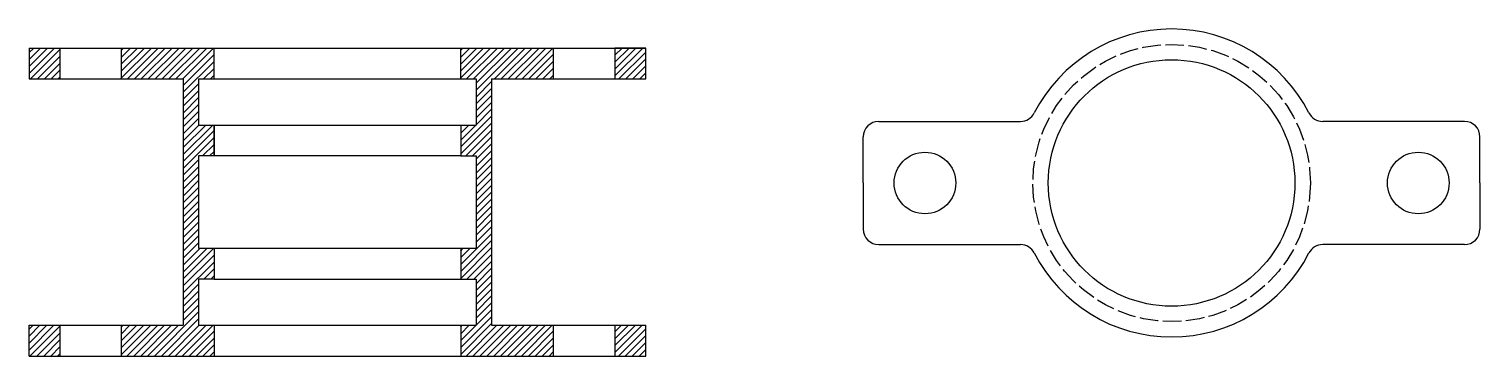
# Model space of a CAD drawing. Header units: millimetres. Extents: x 7.1 to 54.2, y 7.5 to 18.1.
import ezdxf

# ---------------------------------------------------------------- set-up
doc = ezdxf.new("R2010")
doc.units = ezdxf.units.MM
doc.linetypes.add('ACAD_ISO02W100', pattern=[15, 12, -3])
for name, color, linetype in [('Cerc punctat', 3, 'ACAD_ISO02W100'), ('Cercuri', 1, 'Continuous'), ('Contur', 4, 'Continuous'), ('Zona hasurata', 2, 'Continuous')]:
    doc.layers.add(name, color=color, linetype=linetype)

msp = doc.modelspace()

# ---------------------------------------------------------------- hatches: boundary and pattern name
at = {"layer": 'Zona hasurata'}
h = msp.add_hatch(dxfattribs=at)
h.set_pattern_fill('ANSI31', color=256, scale=0.05)
h.set_pattern_definition([(45, (-2.80554, 0), (-0.1122532, 0.1122532), [])])
h.paths.add_polyline_path([(8.12, 17.485), (7.12, 17.485), (7.12, 16.485), (8.12, 16.485)])
h.paths.add_polyline_path([(13.12, 17.485), (10.12, 17.485), (10.12, 16.485), (12.12, 16.485), (12.12, 8.485), (10.12, 8.485), (10.12, 7.485), (13.12, 7.485), (13.12, 8.485), (12.62, 8.485), (12.62, 9.985), (13.12, 9.985), (13.12, 10.985), (12.62, 10.985), (12.62, 13.985), (13.12, 13.985), (13.12, 14.985), (12.62, 14.985), (12.62, 16.485), (13.12, 16.485)])
h.paths.add_polyline_path([(8.12, 8.485), (7.12, 8.485), (7.12, 7.485), (8.12, 7.485)])
h.paths.add_polyline_path([(27.12, 17.485), (26.12, 17.485), (26.12, 16.485), (27.12, 16.485)])
h.paths.add_polyline_path([(24.12, 17.485), (21.12, 17.485), (21.12, 16.485), (21.62, 16.485), (21.62, 14.985), (21.12, 14.985), (21.12, 13.985), (21.62, 13.985), (21.62, 10.985), (21.12, 10.985), (21.12, 9.985), (21.62, 9.985), (21.62, 8.485), (21.12, 8.485), (21.12, 7.485), (24.12, 7.485), (24.12, 8.485), (22.12, 8.485), (22.12, 16.485), (24.12, 16.485)])
h.paths.add_polyline_path([(27.12, 8.485), (26.12, 8.485), (26.12, 7.485), (27.12, 7.485)])

# ---------------------------------------------------------------- linework, layer by layer
at = {"layer": 'Cerc punctat', "ltscale": 0.05}
msp.add_circle((44.175, 13.103), 4.5, dxfattribs=at)
at = {"layer": 'Cercuri'}
for centre, radius in [((44.175, 13.103), 4), ((36.175, 13.103), 1), ((52.175, 13.103), 1)]:
    msp.add_circle(centre, radius, dxfattribs=at)
at = {"layer": 'Contur'}
for p, q in [((7.12, 17.485), (27.12, 17.485)), ((7.12, 17.485), (7.12, 16.485)), ((8.12, 17.485), (8.12, 16.485)), ((10.12, 16.485), (10.12, 17.485)), ((13.12, 16.485), (13.12, 17.485)), ((21.12, 16.485), (21.12, 17.485)), ((24.12, 17.485), (24.12, 16.485)), ((27.12, 17.485), (26.12, 17.485)), ((26.12, 17.485), (26.12, 16.485)), ((27.12, 16.485), (27.12, 17.485)), ((7.12, 16.485), (12.12, 16.485)), ((12.12, 16.485), (12.12, 8.485)), ((12.62, 16.485), (12.62, 14.985)), ((12.62, 16.485), (12.62, 14.985)), ((12.62, 16.485), (21.62, 16.485)), ((21.62, 16.485), (21.62, 14.985)), ((22.12, 16.485), (22.12, 8.485)), ((22.12, 16.485), (27.12, 16.485)), ((34.675, 15.103), (39.276, 15.103)), ((53.675, 15.103), (49.074, 15.103)), ((12.62, 14.985), (21.62, 14.985)), ((13.12, 14.985), (13.12, 13.985)), ((13.12, 13.985), (13.12, 14.985)), ((21.12, 14.985), (21.12, 13.985)), ((21.12, 14.985), (21.12, 13.985)), ((34.175, 13.103), (34.175, 14.603)), ((54.175, 13.103), (54.175, 14.603)), ((12.62, 13.985), (12.62, 10.985)), ((13.12, 13.985), (12.62, 13.985)), ((12.62, 13.985), (12.62, 10.985)), ((21.12, 13.985), (13.12, 13.985)), ((21.12, 13.985), (21.62, 13.985)), ((21.62, 13.985), (21.62, 10.985)), ((34.175, 13.103), (34.175, 11.603)), ((54.175, 13.103), (54.175, 11.603)), ((12.62, 10.985), (21.62, 10.985)), ((13.12, 10.985), (13.12, 9.985)), ((13.12, 10.985), (13.12, 9.985)), ((21.12, 10.985), (21.12, 9.985)), ((34.675, 11.103), (39.276, 11.103)), ((53.675, 11.103), (49.074, 11.103)), ((12.62, 9.985), (12.62, 8.485)), ((13.12, 9.985), (12.62, 9.985)), ((13.12, 9.985), (21.12, 9.985)), ((21.12, 9.985), (21.62, 9.985)), ((21.62, 9.985), (21.62, 8.485)), ((7.12, 8.485), (12.12, 8.485)), ((7.12, 7.485), (7.12, 8.485)), ((8.12, 8.485), (8.12, 7.485)), ((10.12, 7.485), (10.12, 8.485)), ((12.62, 8.485), (21.62, 8.485)), ((13.12, 8.485), (13.12, 7.485)), ((21.12, 8.485), (21.12, 7.485)), ((22.12, 8.485), (27.12, 8.485)), ((24.12, 8.485), (24.12, 7.485)), ((26.12, 8.485), (26.12, 7.485)), ((27.12, 7.485), (27.12, 8.485)), ((7.12, 7.485), (27.12, 7.485))]:
    msp.add_line(p, q, dxfattribs=at)
for centre, radius, start, end in [((44.175, 13.103), 5, 27.0357, 152.9643), ((34.675, 14.603), 0.5, 90, 180), ((39.276, 15.603), 0.5, 270, 332.9643), ((49.074, 15.603), 0.5, 207.0357, 270), ((53.675, 14.603), 0.5, 0, 90), ((34.675, 11.603), 0.5, 180, 270), ((53.675, 11.603), 0.5, 270, 0), ((39.276, 10.603), 0.5, 27.0357, 90), ((44.175, 13.103), 5, 207.0357, 332.9643), ((49.074, 10.603), 0.5, 90, 152.9643)]:
    msp.add_arc(centre, radius, start, end, dxfattribs=at)

doc.saveas('drawing.dxf')
